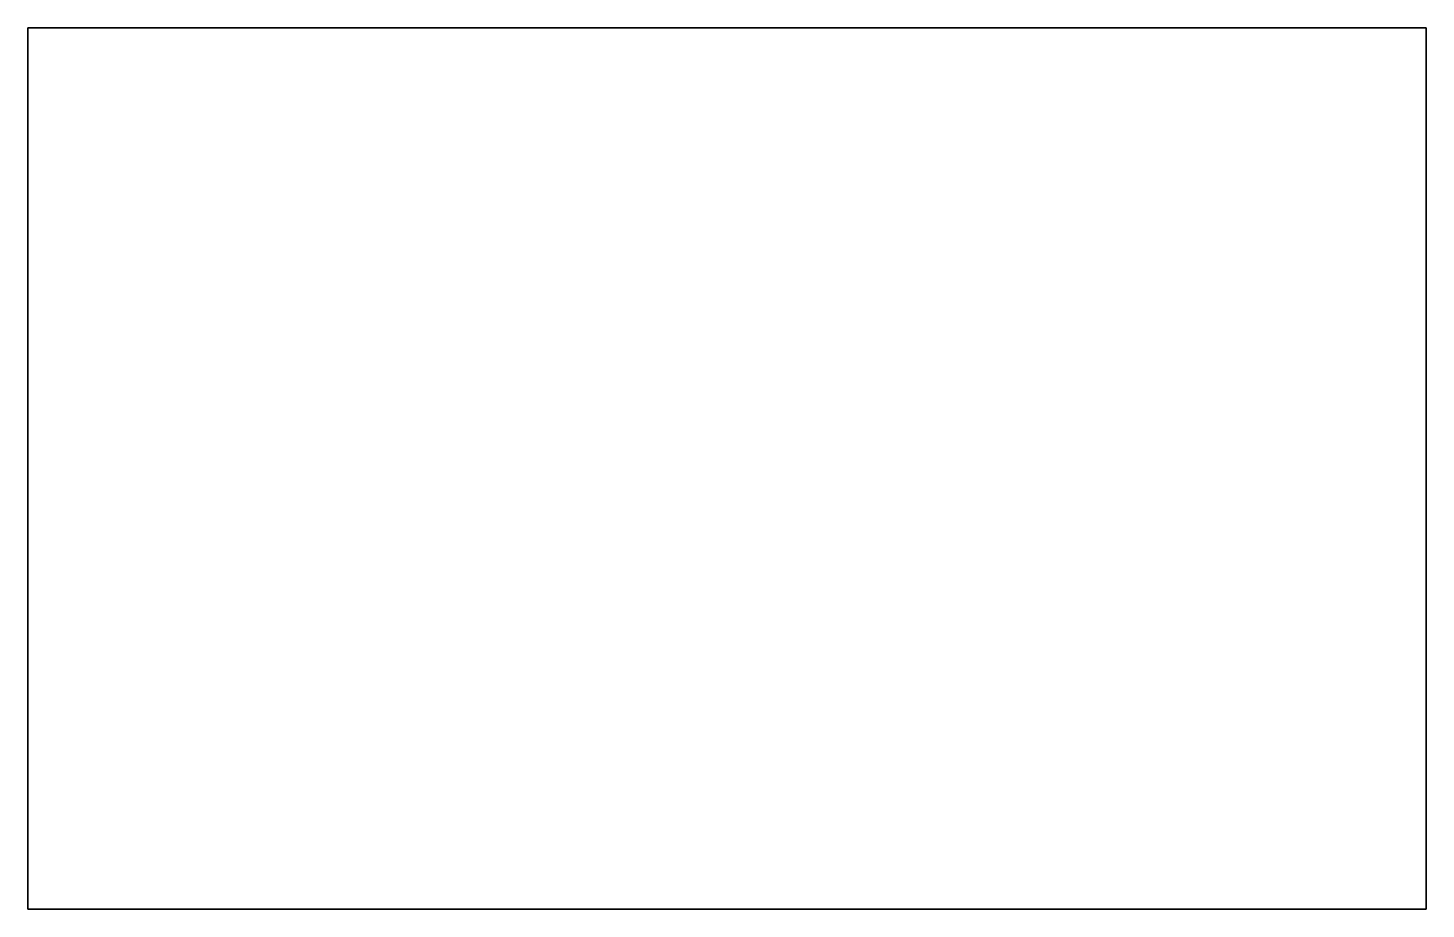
# Model space of a CAD drawing. Header units: inches. Extents: x 0.079 to 0.935, y 0.028 to 0.568.
import ezdxf

# ---------------------------------------------------------------- set-up
doc = ezdxf.new("R2010")
doc.units = ezdxf.units.IN
doc.header["$MEASUREMENT"] = 0
doc.layers.add('Layer 2', color=7, linetype='Continuous')

msp = doc.modelspace()

# ---------------------------------------------------------------- linework, layer by layer
at = {"layer": 'Layer 2', "color": 179, "lineweight": 35, "true_color": 0x221e1f}
msp.add_lwpolyline([(0.93538, 0.02845), (0.07938, 0.02845), (0.07938, 0.56825), (0.93538, 0.56825), (0.93538, 0.02845)], dxfattribs=at)

doc.saveas('drawing.dxf')
